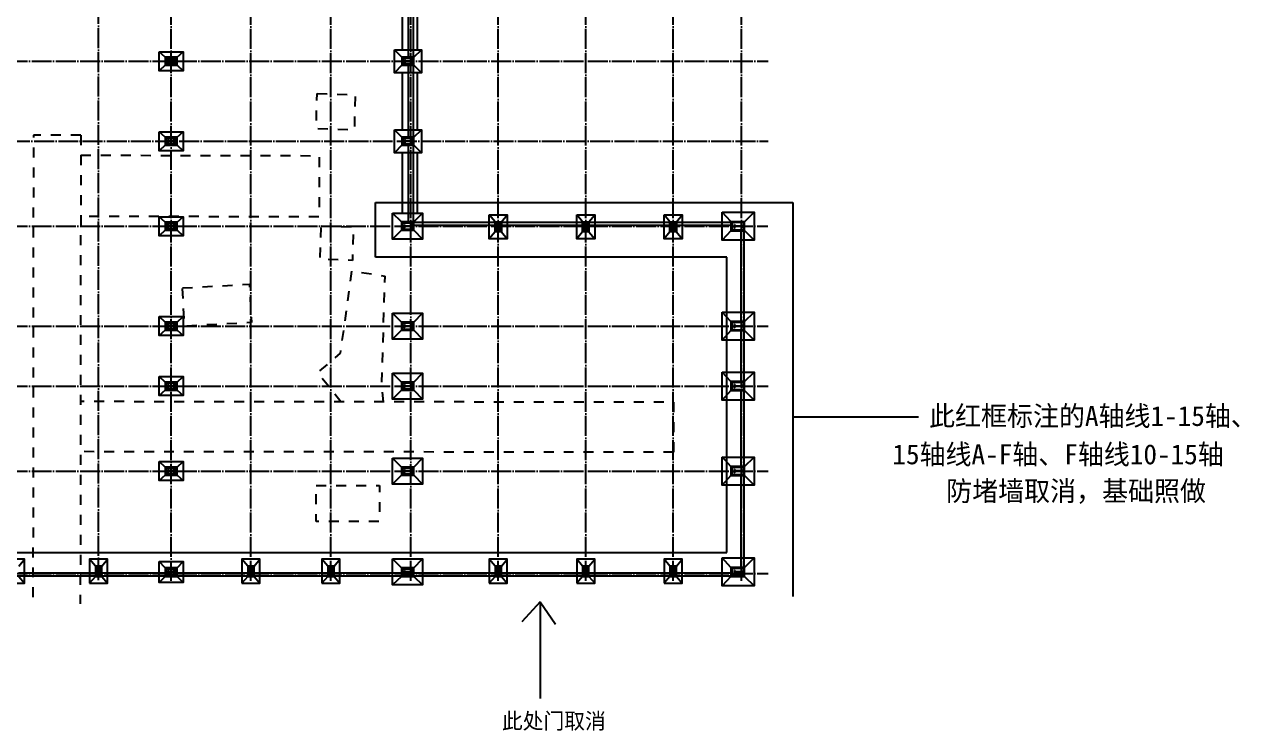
# Model space of a CAD drawing. Extents: x 69728788 to 150676229, y 15322671 to 43663798.
# Drawn here: x 75658335 to 75779975, y 20829631 to 20900315 of the extents above; entities that cross this region are included whole.
import ezdxf

# ---------------------------------------------------------------- set-up
doc = ezdxf.new("R2010")
doc.units = 0
doc.header["$LTSCALE"] = 1000
doc.header["$MEASUREMENT"] = 0
doc.linetypes.add('DOTE', pattern=[2.42, 2, -0.2, 0.02, -0.2])
doc.linetypes.add('X6', pattern=[2, 1, -1])
doc.layers.get('0').update_dxf_attribs({"linetype": 'CONTINUOUS'})
for name, color, linetype in [('DLSS', 4, 'CONTINUOUS'), ('DOTE', 251, 'DOTE'), ('WALL', 4, 'CONTINUOUS'), ('基础', 2, 'CONTINUOUS'), ('基础堆坡线', 97, 'CONTINUOUS'), ('填充8#', 8, 'CONTINUOUS'), ('柱', 2, 'CONTINUOUS'), ('钢柱', 3, 'CONTINUOUS')]:
    doc.layers.add(name, color=color, linetype=linetype)

# ---------------------------------------------------------------- blocks, each defined once
blk = doc.blocks.new('125369696')
at = {"layer": 'WALL'}
for p, q in [((1122020, -376591), (1122020, -319791)), ((1120920, -359341), (1120920, -353641)), ((1121520, -360141), (1121520, -352841)), ((1122420, -359341), (1122420, -353641)), ((1121520, -368141), (1121520, -360841)), ((1120920, -367341), (1120920, -361641)), ((1122420, -367341), (1122420, -361641)), ((1120920, -375691), (1120920, -369641)), ((1121520, -376591), (1121520, -368841)), ((1122420, -375691), (1122420, -369641)), ((1122020, -376591), (1155120, -376591)), ((1122020, -376891), (1130245, -376891)), ((1130795, -376891), (1138995, -376891)), ((1139545, -376891), (1147745, -376891)), ((1148295, -376891), (1153800, -376891)), ((1154820, -386591), (1154820, -377391)), ((1155120, -411191), (1155120, -377391)), ((1154820, -392591), (1154820, -387391)), ((1154820, -401091), (1154820, -393391)), ((1154820, -406891), (1154820, -401891)), ((1154820, -411191), (1154820, -406891)), ((1049620, -411991), (1153850, -411991)), ((1082494, -411691), (1090244, -411691)), ((1090794, -411691), (1097220, -411691)), ((1098320, -411691), (1105495, -411691)), ((1106045, -411691), (1113495, -411691)), ((1114045, -411691), (1120870, -411691)), ((1122020, -411691), (1130245, -411691)), ((1130795, -411691), (1138995, -411691)), ((1139545, -411691), (1147745, -411691)), ((1148295, -411691), (1153850, -411691))]:
    blk.add_line(p, q, dxfattribs=at)
at = {"layer": '基础'}
for points in [[(1096570, -359541), (1098970, -359541), (1098970, -361441), (1096570, -361441)], [(1120120, -359341), (1122820, -359341), (1122820, -361641), (1120120, -361641)], [(1120120, -367341), (1122820, -367341), (1122820, -369641), (1120120, -369641)], [(1096570, -367541), (1098970, -367541), (1098970, -369441), (1096570, -369441)], [(1119945, -375691), (1122945, -375691), (1122945, -378291), (1119945, -378291)], [(1129620, -375866), (1131420, -375866), (1131420, -378266), (1129620, -378266)], [(1138370, -375866), (1140170, -375866), (1140170, -378266), (1138370, -378266)], [(1147120, -375866), (1148920, -375866), (1148920, -378266), (1147120, -378266)], [(1152920, -375591), (1156120, -375591), (1156120, -378391), (1152920, -378391)], [(1096570, -376041), (1098970, -376041), (1098970, -377941), (1096570, -377941)], [(1152920, -385591), (1156120, -385591), (1156120, -388391), (1152920, -388391)], [(1096570, -386041), (1098970, -386041), (1098970, -387941), (1096570, -387941)], [(1119945, -385691), (1122945, -385691), (1122945, -388291), (1119945, -388291)], [(1152920, -391591), (1156120, -391591), (1156120, -394391), (1152920, -394391)], [(1096570, -392041), (1098970, -392041), (1098970, -393941), (1096570, -393941)], [(1119945, -391691), (1122945, -391691), (1122945, -394291), (1119945, -394291)], [(1119945, -400191), (1122945, -400191), (1122945, -402791), (1119945, -402791)], [(1152920, -400091), (1156120, -400091), (1156120, -402891), (1152920, -402891)], [(1096570, -400541), (1098970, -400541), (1098970, -402441), (1096570, -402441)], [(1081319, -412716), (1083119, -412716), (1083119, -410316), (1081319, -410316)], [(1089619, -412716), (1091419, -412716), (1091419, -410316), (1089619, -410316)], [(1096570, -410541), (1098970, -410541), (1098970, -412641), (1096570, -412641)], [(1104870, -412716), (1106670, -412716), (1106670, -410316), (1104870, -410316)], [(1112870, -412716), (1114670, -412716), (1114670, -410316), (1112870, -410316)], [(1119945, -410291), (1122945, -410291), (1122945, -412891), (1119945, -412891)], [(1129620, -412716), (1131420, -412716), (1131420, -410316), (1129620, -410316)], [(1138370, -412716), (1140170, -412716), (1140170, -410316), (1138370, -410316)], [(1147120, -412716), (1148920, -412716), (1148920, -410316), (1147120, -410316)], [(1152920, -410191), (1156120, -410191), (1156120, -412991), (1152920, -412991)]]:
    blk.add_lwpolyline(points, close=True, dxfattribs=at)
at = {"layer": '基础堆坡线'}
for p, q in [((1097170, -360091), (1096570, -359541)), ((1098370, -360091), (1098970, -359541)), ((1120870, -360091), (1120120, -359341)), ((1122070, -360091), (1122820, -359341)), ((1097170, -360891), (1096570, -361441)), ((1098370, -360891), (1098970, -361441)), ((1120870, -360891), (1120120, -361641)), ((1122070, -360891), (1122820, -361641)), ((1120870, -368091), (1120120, -367341)), ((1122070, -368091), (1122820, -367341)), ((1097170, -368091), (1096570, -367541)), ((1098370, -368091), (1098970, -367541)), ((1097170, -368891), (1096570, -369441)), ((1098370, -368891), (1098970, -369441)), ((1120870, -368891), (1120120, -369641)), ((1122070, -368891), (1122820, -369641)), ((1120820, -376541), (1119945, -375691)), ((1122070, -376541), (1122945, -375691)), ((1130195, -376541), (1129620, -375866)), ((1130842, -376541), (1131420, -375866)), ((1138945, -376541), (1138370, -375866)), ((1139592, -376541), (1140170, -375866)), ((1147695, -376541), (1147120, -375866)), ((1148342, -376541), (1148920, -375866)), ((1153800, -376536), (1152920, -375586)), ((1155165, -376541), (1156120, -375591)), ((1097170, -376591), (1096570, -376041)), ((1098370, -376591), (1098970, -376041)), ((1097170, -377391), (1096570, -377941)), ((1098370, -377391), (1098970, -377941)), ((1120820, -377391), (1119945, -378291)), ((1122070, -377391), (1122945, -378291)), ((1130195, -377566), (1129620, -378266)), ((1130845, -377566), (1131420, -378266)), ((1138945, -377566), (1138370, -378266)), ((1139595, -377566), (1140170, -378266)), ((1147695, -377566), (1147120, -378266)), ((1148345, -377566), (1148920, -378266)), ((1153806, -377441), (1152920, -378391)), ((1155170, -377437), (1156120, -378391)), ((1153800, -386536), (1152920, -385586)), ((1155165, -386541), (1156120, -385591)), ((1097170, -386591), (1096570, -386041)), ((1098370, -386591), (1098970, -386041)), ((1120820, -386591), (1119945, -385691)), ((1122070, -386591), (1122945, -385691)), ((1097170, -387391), (1096570, -387941)), ((1098370, -387391), (1098970, -387941)), ((1120820, -387391), (1119945, -388291)), ((1122070, -387391), (1122945, -388291)), ((1153806, -387441), (1152920, -388391)), ((1155170, -387437), (1156120, -388391)), ((1153800, -392536), (1152920, -391586)), ((1155165, -392541), (1156120, -391591)), ((1097170, -392591), (1096570, -392041)), ((1098370, -392591), (1098970, -392041)), ((1120820, -392591), (1119945, -391691)), ((1122070, -392591), (1122945, -391691)), ((1097170, -393391), (1096570, -393941)), ((1098370, -393391), (1098970, -393941)), ((1120820, -393391), (1119945, -394291)), ((1122070, -393391), (1122945, -394291)), ((1153806, -393441), (1152920, -394391)), ((1155170, -393437), (1156120, -394391)), ((1120820, -401091), (1119945, -400191)), ((1122070, -401091), (1122945, -400191)), ((1153800, -401036), (1152920, -400086)), ((1155165, -401041), (1156120, -400091)), ((1097170, -401091), (1096570, -400541)), ((1098370, -401091), (1098970, -400541)), ((1097170, -401891), (1096570, -402441)), ((1098370, -401891), (1098970, -402441)), ((1120820, -401891), (1119945, -402791)), ((1122070, -401891), (1122945, -402791)), ((1153806, -401941), (1152920, -402891)), ((1155170, -401937), (1156120, -402891)), ((1082544, -411016), (1083119, -410316)), ((1090194, -411016), (1089619, -410316)), ((1090844, -411016), (1091419, -410316)), ((1097170, -411191), (1096570, -410541)), ((1098370, -411191), (1098970, -410541)), ((1105445, -411016), (1104870, -410316)), ((1106095, -411016), (1106670, -410316)), ((1113445, -411016), (1112870, -410316)), ((1114095, -411016), (1114670, -410316)), ((1120820, -411191), (1119945, -410291)), ((1122070, -411191), (1122945, -410291)), ((1130195, -411016), (1129620, -410316)), ((1130845, -411016), (1131420, -410316)), ((1138945, -411016), (1138370, -410316)), ((1139595, -411016), (1140170, -410316)), ((1147695, -411016), (1147120, -410316)), ((1148345, -411016), (1148920, -410316)), ((1153800, -411136), (1152920, -410186)), ((1155165, -411141), (1156120, -410191)), ((1082541, -412041), (1083119, -412716)), ((1090194, -412041), (1089619, -412716)), ((1090841, -412041), (1091419, -412716)), ((1097170, -412041), (1096570, -412641)), ((1098370, -412041), (1098970, -412641)), ((1105445, -412041), (1104870, -412716)), ((1106092, -412041), (1106670, -412716)), ((1113445, -412041), (1112870, -412716)), ((1114092, -412041), (1114670, -412716)), ((1120820, -412041), (1119945, -412891)), ((1122070, -412041), (1122945, -412891)), ((1130195, -412041), (1129620, -412716)), ((1130842, -412041), (1131420, -412716)), ((1138945, -412041), (1138370, -412716)), ((1139592, -412041), (1140170, -412716)), ((1147695, -412041), (1147120, -412716)), ((1148342, -412041), (1148920, -412716)), ((1153806, -412041), (1152920, -412991)), ((1155170, -412037), (1156120, -412991))]:
    blk.add_line(p, q, dxfattribs=at)
for points in [[(1097170, -360891), (1097770, -360891), (1098370, -360891), (1098370, -360491), (1098370, -360091), (1097770, -360091), (1097170, -360091)], [(1120870, -360891), (1121470, -360891), (1122070, -360891), (1122070, -360491), (1122070, -360091), (1121470, -360091), (1120870, -360091)], [(1097170, -368891), (1097770, -368891), (1098370, -368891), (1098370, -368491), (1098370, -368091), (1097770, -368091), (1097170, -368091)], [(1120870, -368891), (1121470, -368891), (1122070, -368891), (1122070, -368491), (1122070, -368091), (1121470, -368091), (1120870, -368091)], [(1097170, -377391), (1097770, -377391), (1098370, -377391), (1098370, -376991), (1098370, -376591), (1097770, -376591), (1097170, -376591)], [(1120820, -377391), (1121470, -377391), (1122070, -377391), (1122070, -376991), (1122070, -376541), (1121470, -376541), (1120820, -376541)], [(1130195, -377566), (1130195, -377066), (1130195, -376541), (1130520, -376541), (1130845, -376541), (1130845, -377066), (1130845, -377566)], [(1138945, -377566), (1138945, -377066), (1138945, -376541), (1139270, -376541), (1139595, -376541), (1139595, -377066), (1139595, -377566)], [(1147695, -377566), (1147695, -377066), (1147695, -376541), (1148020, -376541), (1148345, -376541), (1148345, -377066), (1148345, -377566)], [(1153800, -377441), (1154520, -377441), (1155170, -377441), (1155170, -376991), (1155170, -376541), (1154520, -376541), (1153800, -376541)], [(1097170, -387391), (1097770, -387391), (1098370, -387391), (1098370, -386991), (1098370, -386591), (1097770, -386591), (1097170, -386591)], [(1120820, -387391), (1121470, -387391), (1122070, -387391), (1122070, -386991), (1122070, -386591), (1121470, -386591), (1120820, -386591)], [(1153800, -387441), (1154520, -387441), (1155170, -387441), (1155170, -386991), (1155170, -386541), (1154520, -386541), (1153800, -386541)], [(1097170, -393391), (1097770, -393391), (1098370, -393391), (1098370, -392991), (1098370, -392591), (1097770, -392591), (1097170, -392591)], [(1120820, -393391), (1121470, -393391), (1122070, -393391), (1122070, -392991), (1122070, -392591), (1121470, -392591), (1120820, -392591)], [(1153800, -393441), (1154520, -393441), (1155170, -393441), (1155170, -392991), (1155170, -392541), (1154520, -392541), (1153800, -392541)], [(1097170, -401891), (1097770, -401891), (1098370, -401891), (1098370, -401491), (1098370, -401091), (1097770, -401091), (1097170, -401091)], [(1120820, -401891), (1121470, -401891), (1122070, -401891), (1122070, -401491), (1122070, -401091), (1121470, -401091), (1120820, -401091)], [(1153800, -401941), (1154520, -401941), (1155170, -401941), (1155170, -401491), (1155170, -401041), (1154520, -401041), (1153800, -401041)], [(1090194, -411016), (1090194, -411516), (1090194, -412041), (1090519, -412041), (1090844, -412041), (1090844, -411516), (1090844, -411016)], [(1105445, -411016), (1105445, -411516), (1105445, -412041), (1105770, -412041), (1106095, -412041), (1106095, -411516), (1106095, -411016)], [(1113445, -411016), (1113445, -411516), (1113445, -412041), (1113770, -412041), (1114095, -412041), (1114095, -411516), (1114095, -411016)], [(1130195, -411016), (1130195, -411516), (1130195, -412041), (1130520, -412041), (1130845, -412041), (1130845, -411516), (1130845, -411016)], [(1138945, -411016), (1138945, -411516), (1138945, -412041), (1139270, -412041), (1139595, -412041), (1139595, -411516), (1139595, -411016)], [(1147695, -411016), (1147695, -411516), (1147695, -412041), (1148020, -412041), (1148345, -412041), (1148345, -411516), (1148345, -411016)], [(1153800, -412041), (1154520, -412041), (1155170, -412041), (1155170, -411591), (1155170, -411141), (1154520, -411141), (1153800, -411141)], [(1097170, -412041), (1097770, -412041), (1098370, -412041), (1098370, -411591), (1098370, -411191), (1097770, -411191), (1097170, -411191)], [(1120820, -412041), (1121470, -412041), (1122070, -412041), (1122070, -411591), (1122070, -411191), (1121470, -411191), (1120820, -411191)]]:
    blk.add_lwpolyline(points, close=True, dxfattribs=at)
at = {"layer": '填充8#'}
for points in [[(1097330, -360721), (1097770, -360721), (1098210, -360721), (1098210, -360491), (1098210, -360261), (1097770, -360261), (1097330, -360261), (1097330, -360721)], [(1121005, -360756), (1121470, -360756), (1121935, -360756), (1121935, -360491), (1121935, -360226), (1121470, -360226), (1121005, -360226), (1121005, -360756)], [(1097330, -368721), (1097770, -368721), (1098210, -368721), (1098210, -368491), (1098210, -368261), (1097770, -368261), (1097330, -368261), (1097330, -368721)], [(1121005, -368756), (1121470, -368756), (1121935, -368756), (1121935, -368491), (1121935, -368226), (1121470, -368226), (1121005, -368226), (1121005, -368756)], [(1097320, -377236), (1097770, -377236), (1098220, -377236), (1098220, -376991), (1098220, -376746), (1097770, -376746), (1097320, -376746), (1097320, -377236)], [(1120935, -377281), (1121445, -377281), (1121955, -377281), (1121955, -376991), (1121955, -376701), (1121445, -376701), (1120935, -376701), (1120935, -377281)], [(1130320, -377411), (1130320, -377066), (1130320, -376721), (1130520, -376721), (1130720, -376721), (1130720, -377066), (1130720, -377411), (1130320, -377411)], [(1139070, -377411), (1139070, -377066), (1139070, -376721), (1139270, -376721), (1139470, -376721), (1139470, -377066), (1139470, -377411), (1139070, -377411)], [(1147820, -377411), (1147820, -377066), (1147820, -376721), (1148020, -376721), (1148220, -376721), (1148220, -377066), (1148220, -377411), (1147820, -377411)], [(1153940, -377346), (1154520, -377346), (1155100, -377346), (1155100, -376991), (1155100, -376636), (1154520, -376636), (1153940, -376636), (1153940, -377346)], [(1097320, -387236), (1097770, -387236), (1098220, -387236), (1098220, -386991), (1098220, -386746), (1097770, -386746), (1097320, -386746), (1097320, -387236)], [(1120935, -387281), (1121445, -387281), (1121955, -387281), (1121955, -386991), (1121955, -386701), (1121445, -386701), (1120935, -386701), (1120935, -387281)], [(1153940, -387346), (1154520, -387346), (1155100, -387346), (1155100, -386991), (1155100, -386636), (1154520, -386636), (1153940, -386636), (1153940, -387346)], [(1097320, -393236), (1097770, -393236), (1098220, -393236), (1098220, -392991), (1098220, -392746), (1097770, -392746), (1097320, -392746), (1097320, -393236)], [(1120935, -393281), (1121445, -393281), (1121955, -393281), (1121955, -392991), (1121955, -392701), (1121445, -392701), (1120935, -392701), (1120935, -393281)], [(1153940, -393346), (1154520, -393346), (1155100, -393346), (1155100, -392991), (1155100, -392636), (1154520, -392636), (1153940, -392636), (1153940, -393346)], [(1097320, -401736), (1097770, -401736), (1098220, -401736), (1098220, -401491), (1098220, -401246), (1097770, -401246), (1097320, -401246), (1097320, -401736)], [(1120935, -401781), (1121445, -401781), (1121955, -401781), (1121955, -401491), (1121955, -401201), (1121445, -401201), (1120935, -401201), (1120935, -401781)], [(1153940, -401846), (1154520, -401846), (1155100, -401846), (1155100, -401491), (1155100, -401136), (1154520, -401136), (1153940, -401136), (1153940, -401846)], [(1090319, -411171), (1090319, -411516), (1090319, -411861), (1090519, -411861), (1090719, -411861), (1090719, -411516), (1090719, -411171), (1090319, -411171)], [(1097320, -411836), (1097770, -411836), (1098220, -411836), (1098220, -411591), (1098220, -411346), (1097770, -411346), (1097320, -411346), (1097320, -411836)], [(1105570, -411171), (1105570, -411516), (1105570, -411861), (1105770, -411861), (1105970, -411861), (1105970, -411516), (1105970, -411171), (1105570, -411171)], [(1113570, -411171), (1113570, -411516), (1113570, -411861), (1113770, -411861), (1113970, -411861), (1113970, -411516), (1113970, -411171), (1113570, -411171)], [(1120935, -411881), (1121445, -411881), (1121955, -411881), (1121955, -411591), (1121955, -411301), (1121445, -411301), (1120935, -411301), (1120935, -411881)], [(1130320, -411171), (1130320, -411516), (1130320, -411861), (1130520, -411861), (1130720, -411861), (1130720, -411516), (1130720, -411171), (1130320, -411171)], [(1139070, -411171), (1139070, -411516), (1139070, -411861), (1139270, -411861), (1139470, -411861), (1139470, -411516), (1139470, -411171), (1139070, -411171)], [(1147820, -411171), (1147820, -411516), (1147820, -411861), (1148020, -411861), (1148220, -411861), (1148220, -411516), (1148220, -411171), (1147820, -411171)], [(1153940, -411946), (1154520, -411946), (1155100, -411946), (1155100, -411591), (1155100, -411236), (1154520, -411236), (1153940, -411236), (1153940, -411946)]]:
    blk.add_lwpolyline(points, dxfattribs=at)
at = {"layer": '柱'}
for points in [[(1097220, -360841), (1097770, -360841), (1098320, -360841), (1098320, -360491), (1098320, -360141), (1097770, -360141), (1097220, -360141)], [(1120920, -360841), (1121470, -360841), (1122020, -360841), (1122020, -360491), (1122020, -360141), (1121470, -360141), (1120920, -360141)], [(1097220, -368841), (1097770, -368841), (1098320, -368841), (1098320, -368491), (1098320, -368141), (1097770, -368141), (1097220, -368141)], [(1120920, -368841), (1121470, -368841), (1122020, -368841), (1122020, -368491), (1122020, -368141), (1121470, -368141), (1120920, -368141)], [(1097220, -377341), (1097770, -377341), (1098320, -377341), (1098320, -376991), (1098320, -376641), (1097770, -376641), (1097220, -376641)], [(1120870, -377341), (1121470, -377341), (1122020, -377341), (1122020, -376991), (1122020, -376591), (1121470, -376591), (1120870, -376591)], [(1130245, -377516), (1130245, -377066), (1130245, -376591), (1130520, -376591), (1130795, -376591), (1130795, -377066), (1130795, -377516)], [(1138995, -377516), (1138995, -377066), (1138995, -376591), (1139270, -376591), (1139545, -376591), (1139545, -377066), (1139545, -377516)], [(1147745, -377516), (1147745, -377066), (1147745, -376591), (1148020, -376591), (1148295, -376591), (1148295, -377066), (1148295, -377516)], [(1153850, -377391), (1154520, -377391), (1155120, -377391), (1155120, -376991), (1155120, -376591), (1154520, -376591), (1153850, -376591)], [(1097220, -387341), (1097770, -387341), (1098320, -387341), (1098320, -386991), (1098320, -386641), (1097770, -386641), (1097220, -386641)], [(1120870, -387341), (1121470, -387341), (1122020, -387341), (1122020, -386991), (1122020, -386641), (1121470, -386641), (1120870, -386641)], [(1153850, -387391), (1154520, -387391), (1155120, -387391), (1155120, -386991), (1155120, -386591), (1154520, -386591), (1153850, -386591)], [(1097220, -393341), (1097770, -393341), (1098320, -393341), (1098320, -392991), (1098320, -392641), (1097770, -392641), (1097220, -392641)], [(1120870, -393341), (1121470, -393341), (1122020, -393341), (1122020, -392991), (1122020, -392641), (1121470, -392641), (1120870, -392641)], [(1153850, -393391), (1154520, -393391), (1155120, -393391), (1155120, -392991), (1155120, -392591), (1154520, -392591), (1153850, -392591)], [(1097220, -401841), (1097770, -401841), (1098320, -401841), (1098320, -401491), (1098320, -401141), (1097770, -401141), (1097220, -401141)], [(1120870, -401841), (1121470, -401841), (1122020, -401841), (1122020, -401491), (1122020, -401141), (1121470, -401141), (1120870, -401141)], [(1153850, -401891), (1154520, -401891), (1155120, -401891), (1155120, -401491), (1155120, -401091), (1154520, -401091), (1153850, -401091)], [(1090244, -411066), (1090244, -411516), (1090244, -411991), (1090519, -411991), (1090794, -411991), (1090794, -411516), (1090794, -411066)], [(1105495, -411066), (1105495, -411516), (1105495, -411991), (1105770, -411991), (1106045, -411991), (1106045, -411516), (1106045, -411066)], [(1113495, -411066), (1113495, -411516), (1113495, -411991), (1113770, -411991), (1114045, -411991), (1114045, -411516), (1114045, -411066)], [(1130245, -411066), (1130245, -411516), (1130245, -411991), (1130520, -411991), (1130795, -411991), (1130795, -411516), (1130795, -411066)], [(1138995, -411066), (1138995, -411516), (1138995, -411991), (1139270, -411991), (1139545, -411991), (1139545, -411516), (1139545, -411066)], [(1147745, -411066), (1147745, -411516), (1147745, -411991), (1148020, -411991), (1148295, -411991), (1148295, -411516), (1148295, -411066)], [(1097220, -411991), (1097770, -411991), (1098320, -411991), (1098320, -411591), (1098320, -411241), (1097770, -411241), (1097220, -411241)], [(1120870, -411991), (1121470, -411991), (1122020, -411991), (1122020, -411591), (1122020, -411241), (1121470, -411241), (1120870, -411241)], [(1153850, -411991), (1154520, -411991), (1155120, -411991), (1155120, -411591), (1155120, -411191), (1154520, -411191), (1153850, -411191)]]:
    blk.add_lwpolyline(points, close=True, dxfattribs=at)
at = {"layer": '钢柱'}
for points in [[(1097470, -360366), (1097470, -360616), (1097482, -360616), (1097482, -360495), (1098058, -360495), (1098058, -360616), (1098070, -360616), (1098070, -360366), (1098058, -360366), (1098058, -360487), (1097482, -360487), (1097482, -360366)], [(1121170, -360341), (1121170, -360641), (1121182, -360641), (1121182, -360495), (1121758, -360495), (1121758, -360641), (1121770, -360641), (1121770, -360341), (1121758, -360341), (1121758, -360487), (1121182, -360487), (1121182, -360341)], [(1097470, -368366), (1097470, -368616), (1097482, -368616), (1097482, -368495), (1098058, -368495), (1098058, -368616), (1098070, -368616), (1098070, -368366), (1098058, -368366), (1098058, -368487), (1097482, -368487), (1097482, -368366)], [(1121170, -368341), (1121170, -368641), (1121182, -368641), (1121182, -368495), (1121758, -368495), (1121758, -368641), (1121770, -368641), (1121770, -368341), (1121758, -368341), (1121758, -368487), (1121182, -368487), (1121182, -368341)], [(1097470, -376866), (1097470, -377116), (1097482, -377116), (1097482, -376995), (1098058, -376995), (1098058, -377116), (1098070, -377116), (1098070, -376866), (1098058, -376866), (1098058, -376987), (1097482, -376987), (1097482, -376866)], [(1121120, -376841), (1121120, -377141), (1121132, -377141), (1121132, -376996), (1121758, -376996), (1121758, -377141), (1121770, -377141), (1121770, -376841), (1121758, -376841), (1121758, -376986), (1121132, -376986), (1121132, -376841)], [(1130395, -377291), (1130645, -377291), (1130645, -377281), (1130523, -377281), (1130523, -376851), (1130645, -376851), (1130645, -376841), (1130395, -376841), (1130395, -376851), (1130517, -376851), (1130517, -377281), (1130395, -377281)], [(1139145, -377291), (1139395, -377291), (1139395, -377281), (1139273, -377281), (1139273, -376851), (1139395, -376851), (1139395, -376841), (1139145, -376841), (1139145, -376851), (1139267, -376851), (1139267, -377281), (1139145, -377281)], [(1147895, -377291), (1148145, -377291), (1148145, -377281), (1148023, -377281), (1148023, -376851), (1148145, -376851), (1148145, -376841), (1147895, -376841), (1147895, -376851), (1148017, -376851), (1148017, -377281), (1147895, -377281)], [(1154170, -376841), (1154170, -377141), (1154184, -377141), (1154184, -376996), (1154856, -376996), (1154856, -377141), (1154870, -377141), (1154870, -376841), (1154856, -376841), (1154856, -376986), (1154184, -376986), (1154184, -376841)], [(1097470, -386866), (1097470, -387116), (1097482, -387116), (1097482, -386995), (1098058, -386995), (1098058, -387116), (1098070, -387116), (1098070, -386866), (1098058, -386866), (1098058, -386987), (1097482, -386987), (1097482, -386866)], [(1121120, -386841), (1121120, -387141), (1121132, -387141), (1121132, -386996), (1121758, -386996), (1121758, -387141), (1121770, -387141), (1121770, -386841), (1121758, -386841), (1121758, -386986), (1121132, -386986), (1121132, -386841)], [(1154170, -386841), (1154170, -387141), (1154184, -387141), (1154184, -386996), (1154856, -386996), (1154856, -387141), (1154870, -387141), (1154870, -386841), (1154856, -386841), (1154856, -386986), (1154184, -386986), (1154184, -386841)], [(1097470, -392866), (1097470, -393116), (1097482, -393116), (1097482, -392995), (1098058, -392995), (1098058, -393116), (1098070, -393116), (1098070, -392866), (1098058, -392866), (1098058, -392987), (1097482, -392987), (1097482, -392866)], [(1121120, -392841), (1121120, -393141), (1121132, -393141), (1121132, -392996), (1121758, -392996), (1121758, -393141), (1121770, -393141), (1121770, -392841), (1121758, -392841), (1121758, -392986), (1121132, -392986), (1121132, -392841)], [(1154170, -392841), (1154170, -393141), (1154184, -393141), (1154184, -392996), (1154856, -392996), (1154856, -393141), (1154870, -393141), (1154870, -392841), (1154856, -392841), (1154856, -392986), (1154184, -392986), (1154184, -392841)], [(1097470, -401366), (1097470, -401616), (1097482, -401616), (1097482, -401495), (1098058, -401495), (1098058, -401616), (1098070, -401616), (1098070, -401366), (1098058, -401366), (1098058, -401487), (1097482, -401487), (1097482, -401366)], [(1121120, -401341), (1121120, -401641), (1121132, -401641), (1121132, -401496), (1121758, -401496), (1121758, -401641), (1121770, -401641), (1121770, -401341), (1121758, -401341), (1121758, -401486), (1121132, -401486), (1121132, -401341)], [(1154170, -401341), (1154170, -401641), (1154184, -401641), (1154184, -401496), (1154856, -401496), (1154856, -401641), (1154870, -401641), (1154870, -401341), (1154856, -401341), (1154856, -401486), (1154184, -401486), (1154184, -401341)], [(1090394, -411291), (1090644, -411291), (1090644, -411301), (1090522, -411301), (1090522, -411731), (1090644, -411731), (1090644, -411741), (1090394, -411741), (1090394, -411731), (1090516, -411731), (1090516, -411301), (1090394, -411301)], [(1097470, -411466), (1097470, -411716), (1097482, -411716), (1097482, -411595), (1098058, -411595), (1098058, -411716), (1098070, -411716), (1098070, -411466), (1098058, -411466), (1098058, -411587), (1097482, -411587), (1097482, -411466)], [(1105645, -411291), (1105895, -411291), (1105895, -411301), (1105773, -411301), (1105773, -411731), (1105895, -411731), (1105895, -411741), (1105645, -411741), (1105645, -411731), (1105767, -411731), (1105767, -411301), (1105645, -411301)], [(1113645, -411291), (1113895, -411291), (1113895, -411301), (1113773, -411301), (1113773, -411731), (1113895, -411731), (1113895, -411741), (1113645, -411741), (1113645, -411731), (1113767, -411731), (1113767, -411301), (1113645, -411301)], [(1121120, -411441), (1121120, -411741), (1121132, -411741), (1121132, -411596), (1121758, -411596), (1121758, -411741), (1121770, -411741), (1121770, -411441), (1121758, -411441), (1121758, -411586), (1121132, -411586), (1121132, -411441)], [(1130395, -411291), (1130645, -411291), (1130645, -411301), (1130523, -411301), (1130523, -411731), (1130645, -411731), (1130645, -411741), (1130395, -411741), (1130395, -411731), (1130517, -411731), (1130517, -411301), (1130395, -411301)], [(1139145, -411291), (1139395, -411291), (1139395, -411301), (1139273, -411301), (1139273, -411731), (1139395, -411731), (1139395, -411741), (1139145, -411741), (1139145, -411731), (1139267, -411731), (1139267, -411301), (1139145, -411301)], [(1147895, -411291), (1148145, -411291), (1148145, -411301), (1148023, -411301), (1148023, -411731), (1148145, -411731), (1148145, -411741), (1147895, -411741), (1147895, -411731), (1148017, -411731), (1148017, -411301), (1147895, -411301)], [(1154170, -411441), (1154170, -411741), (1154184, -411741), (1154184, -411596), (1154856, -411596), (1154856, -411741), (1154870, -411741), (1154870, -411441), (1154856, -411441), (1154856, -411586), (1154184, -411586), (1154184, -411441)]]:
    blk.add_lwpolyline(points, close=True, dxfattribs=at)

msp = doc.modelspace()

# ---------------------------------------------------------------- linework, layer by layer
at = {"color": 1}
for p, q in [((75693486.7, 20877012.1), (75693486.7, 20882479.1)), ((75693486.7, 20882479.1), (75735260.1, 20882479.1)), ((75735260.1, 20882479.1), (75735260.1, 20843071.5)), ((75728651.4, 20877012.1), (75693486.7, 20877012.1)), ((75728651.4, 20847477.3), (75728651.4, 20877012.1)), ((75735260.1, 20861020.9), (75747825.6, 20861020.9)), ((75620465.9, 20847477.3), (75728651.4, 20847477.3))]:
    msp.add_line(p, q, dxfattribs=at)
at = {"color": 7}
for q in [(75708114.6, 20840530.7), (75709979.4, 20832835.3), (75711494.7, 20840297.6)]:
    msp.add_line((75709979.4, 20842512.1), q, dxfattribs=at)
at = {"layer": 'DLSS', "linetype": 'X6', "flags": 128}
for points, elevation in [([(75687640.4, 20893389.7), (75691453.5, 20893285.7), (75691355.7, 20889746.4), (75687543.9, 20889850.6)], 9257.3), ([(75688037.9, 20880137.8), (75691275.7, 20880029.7), (75691165.2, 20876686.1), (75687931.8, 20876794.3)], 9259.3), ([(75674170.5, 20873938.2), (75680860.3, 20874305.2), (75681061.7, 20870464.3), (75674374, 20870112.5)], 9519.3), ([(75687536, 20854171.8), (75693885.1, 20854165.5), (75693881.5, 20850571.1), (75687532.5, 20850577.4)], 8818.5)]:
    msp.add_lwpolyline(points, close=True, dxfattribs=dict(at, elevation=elevation))
for points, elevation in [([(75663985.1, 20889226.6), (75659244.8, 20889236.5), (75659198.5, 20842327.5)], 10528), ([(75663985.1, 20889226.6), (75663938.8, 20842322.9)], 10029.7), ([(75663983.1, 20887217.5), (75687848.4, 20887167.4), (75687835.5, 20881055.1), (75663977, 20881078.6)], 6628.9), ([(75690028, 20862534.1), (75687710.2, 20865440.1), (75689986.3, 20867422.2), (75691130.7, 20875639.1), (75694419.5, 20875124.3), (75694065.8, 20864373.6), (75694249.9, 20862530)], 10021.8), ([(75723329.5, 20857493.7), (75723334.4, 20862501.3), (75663958.8, 20862559.9)], 10021.8), ([(75723315.7, 20857493.7), (75663953.8, 20857552.2)], 10018.6)]:
    msp.add_lwpolyline(points, dxfattribs=dict(at, elevation=elevation))
at = {"layer": 'DOTE'}
for p, q in [((75665770.8, 20844695.7), (75665770.8, 20938695.7)), ((75673021.2, 20844612.7), (75673021.2, 20938612.7)), ((75681021.2, 20844612.7), (75681021.2, 20938612.7)), ((75689021.2, 20844612.7), (75689021.2, 20938612.7)), ((75697021.2, 20844612.7), (75697021.2, 20938612.7)), ((75705771.2, 20844612.7), (75705771.2, 20938612.7)), ((75714521.2, 20844612.7), (75714521.2, 20938612.7)), ((75723271.2, 20844612.7), (75723271.2, 20938612.7)), ((75730121.2, 20844612.7), (75730121.2, 20938612.7)), ((75622771.2, 20896612.7), (75732771.2, 20896612.7)), ((75623021.2, 20888612.7), (75732771.2, 20888612.7)), ((75622771.2, 20880112.7), (75732746.2, 20880112.7)), ((75622771.2, 20870112.7), (75732771.2, 20870112.7)), ((75622771.2, 20864112.7), (75732771.2, 20864112.7)), ((75622771.2, 20855612.7), (75732771.2, 20855612.7)), ((75622771.2, 20845362.7), (75732771.2, 20845362.7))]:
    msp.add_line(p, q, dxfattribs=at)

# ---------------------------------------------------------------- block references
at = {"color": 1}
msp.add_blockref('125369696', (74575251.3, 21257104.2), dxfattribs=at)

# ---------------------------------------------------------------- texts
for s, height, p in [('此红框标注的A轴线1-15轴、', 2000, (75748885.2, 20860123.4)), ('15轴线A-F轴、F轴线10-15轴', 2000, (75745213.8, 20856288.8)), ('防堵墙取消，基础照做', 2000, (75750598.6, 20852617.3)), ('此处门取消', 1600, (75706133.2, 20829807.7))]:
    msp.add_text(s, height=height, dxfattribs=at).set_placement(p)

doc.saveas('drawing.dxf')
